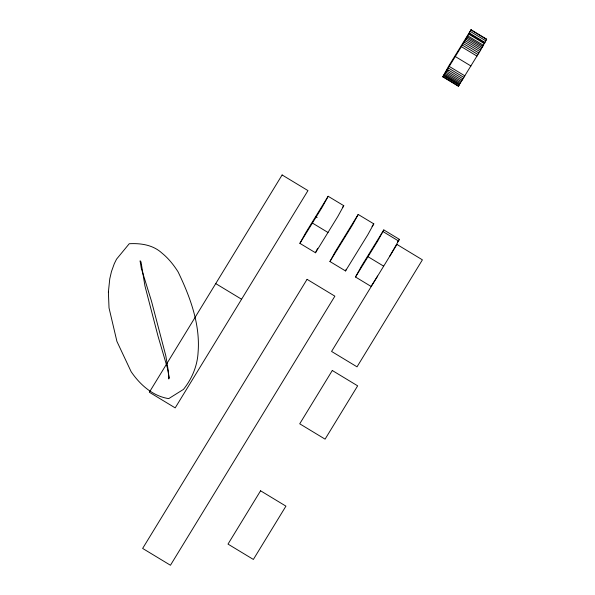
<?xml version="1.0" encoding="UTF-8"?>
<svg xmlns="http://www.w3.org/2000/svg" width="595" height="595" viewBox="0 0 595 595"><rect width="100%" height="100%" fill="white"/><g stroke="black" fill="none" stroke-linecap="round" stroke-linejoin="round"><path stroke-width="0.89" d="M299.887 243.355L305.904 232.444L328.157 196.283L343.769 205.692L337.752 216.602L315.499 252.763L299.887 243.355L322.185 207.179L328.195 196.268M315.454 252.778L317.046 249.431M329.957 261.517L335.126 251.96L358.19 214.453L373.801 223.861L367.784 234.772L345.531 270.933L329.92 261.525L352.218 225.349L358.227 214.445M345.494 270.948L346.283 269.275M458.388 86.245L442.769 76.829L448.786 65.926L471.084 29.75L486.658 39.173L480.641 50.077L458.343 86.253L459.139 84.579M442.814 76.822L465.067 40.653L471.084 29.75M377.632 276.058L371.072 286.426L355.505 277.002L361.515 266.099L383.812 229.923L399.386 239.346L389.718 256.281M383.812 229.923L377.795 240.826L355.505 277.002M317.321 248.918L317.685 248.279M372.046 226.479L373.801 223.861M397.631 241.957L399.386 239.346M342.549 207.462L343.769 205.692M485.877 40.259L486.658 39.173M470.898 29.951L486.472 39.374M470.288 31.423L485.862 40.847M469.5 33.097L485.066 42.52M469.217 33.603L484.791 43.026M468.86 34.242L484.434 43.666M467.893 35.908L483.467 45.332M467.298 36.927L482.865 46.351M466.621 38.065L482.195 47.488M465.878 39.315L481.444 48.738M465.067 40.653L480.641 50.077M464.212 42.081L479.786 51.497M463.312 43.561L478.886 52.985M462.382 45.094L477.956 54.517M461.415 46.685L476.982 56.108M455.368 56.577L470.943 65.993M449.329 66.462L464.903 75.885M448.37 68.023L463.944 77.447M447.477 69.474L463.051 78.897M446.562 69.652L448.117 70.597M446.629 70.85L462.203 80.273M445.856 72.099L461.43 81.522M445.149 73.23L460.723 82.653M444.524 74.219L460.099 83.642M443.996 75.059L459.563 84.483M443.55 75.751L459.124 85.174M442.955 76.629L458.529 86.052M383.024 231.596L398.59 241.02M315.603 216.528L317.157 217.472M312.479 223.095L328.053 232.519M368.097 256.743L383.671 266.166M215.732 283.599L241.577 299.24M108.387 292.026L109.026 307.92L116.917 341.411L131.131 371.674C139.929 384.615 152.759 396.181 168.727 398.62L183.476 389.39C191.969 378.74 197.376 365.97 198.09 352.337C200.359 324.23 190.065 296.697 178.054 271.811C173.636 264.849 168.407 258.312 161.974 253.113C153.056 244.924 140.97 243.095 129.249 243.734L116.553 259.145L114.292 263.697L111.466 271.551L109.77 278.817L108.387 292.026M168.935 377.699L168.809 378.97L168.995 376.947L167.44 368.179L158.106 336.443L144.912 285.786L141.015 261.904L140.07 260.811L141.29 268.248L151.465 301.077L165.812 355.795L167.909 368.431A134.76 131.912 25.4 0 1 168.489 372.656L168.935 377.699M282.119 174.96L149.345 392.246L175.19 407.88L307.965 190.601L282.119 174.96M307.065 279.338L142.644 548.426L170.453 565.25L334.873 296.161L307.065 279.338M396.947 244.441L331.571 351.437L357.022 366.84L422.405 259.844L396.947 244.441M332.293 370.499L299.724 423.804L325.086 439.147L357.654 385.843L332.293 370.499M260.573 490.793L228.004 544.098L253.366 559.441L285.935 506.137L260.573 490.793"/></g></svg>
